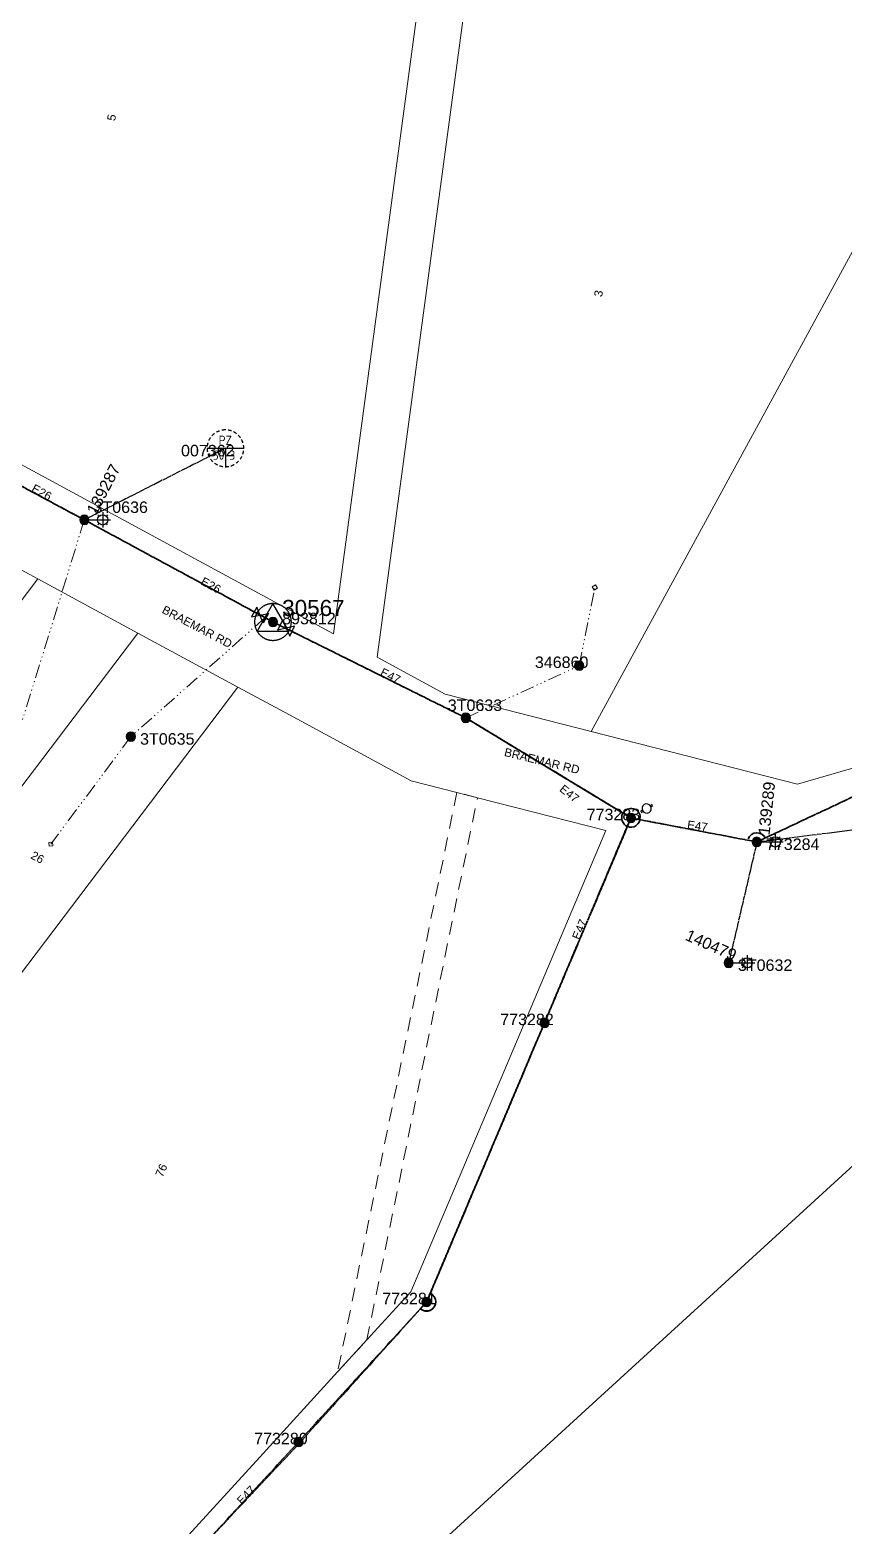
# Model space of a CAD drawing. Header units: metres. Extents: x 267072 to 270320, y 6186424 to 6191197.
# Drawn here: x 268523.2 to 268700.4, y 6187113.6 to 6187439 of the extents above; entities that cross this region are included whole.
import ezdxf
from ezdxf.enums import TextEntityAlignment as Align

# ---------------------------------------------------------------- set-up
doc = ezdxf.new("R2010")
doc.units = ezdxf.units.M
for name, pattern in [('Cable Exist OH', [1, 1, 0]), ('Dash', [5, 3, -2]), ('DASHED', [19.05, 12.7, -6.35]), ('PHANTOMX2', [6.6, 3, -0.75, 0.2, -0.75, 0.2, -0.75, 0.2, -0.75])]:
    doc.linetypes.add(name, pattern=pattern)
doc.layers.get('0').update_dxf_attribs({"color": 6})
for name, color, linetype, lineweight in [('_User_HV_Exist', 1, 'Continuous', 35), ('_User_LV_Exist', 5, 'Continuous', 35), ('Cadastre Easements_SP_EXT', 58, 'DASHED', 15), ('Cadastre Land Parcels_SP_EXT', 118, 'Continuous', 15), ('Cadastre Roads_SP_EXT', 218, 'Continuous', 15), ('Mains_HV_EXT', 13, 'Continuous', 25), ('Mains_LV_EXT', 163, 'Continuous', 25), ('Mains_SL_EXT', 131, 'Continuous', 25), ('Services_SP_EXT', 42, 'PHANTOMX2', 20)]:
    doc.layers.add(name, color=color, linetype=linetype, lineweight=lineweight)
for name, color, linetype in [('Equip_LV_EXT', 7, 'Continuous'), ('Equip_SL_EXT', 7, 'Continuous'), ('Equip_SP_LV_EXT', 7, 'Continuous'), ('Equip_SP_SL_EXT', 7, 'Continuous'), ('Sub_SP_TR_HV_LV_EXT', 7, 'Continuous'), ('SupportsOH_SP_TR_HV_LV_SL_EXT', 7, 'Continuous')]:
    doc.layers.add(name, color=color, linetype=linetype)
doc.styles.add('iecARIAL', font='arial.ttf', dxfattribs={"height": 2})
doc.styles.add('IESYMBOL1', font='isocp.shx')
doc.styles.add('POLE_LABEL', font='arial.ttf', dxfattribs={"height": 2})
doc.styles.add('SL_LABEL', font='arial.ttf', dxfattribs={"height": 2})
doc.styles.add('SLCP_LABEL', font='arial.ttf', dxfattribs={"height": 2})
doc.styles.get("Standard").update_dxf_attribs({"font": 'arial.ttf'})

# ---------------------------------------------------------------- blocks, each defined once
blk = doc.blocks.new('SUB_POLE_EXT')
at = {"flags": 128}
for points in [[(-0.05, 4), (-0.15, 4), (-0.25, 3.99), (-0.34, 3.99), (-0.44, 3.98), (-0.54, 3.96), (-0.64, 3.95), (-0.73, 3.93), (-0.83, 3.91), (-0.92, 3.89), (-1.02, 3.87), (-1.11, 3.84), (-1.21, 3.81), (-1.3, 3.78), (-1.39, 3.75), (-1.49, 3.71), (-1.58, 3.68), (-1.67, 3.64), (-1.75, 3.59), (-1.84, 3.55), (-1.93, 3.5), (-2.01, 3.46), (-2.1, 3.41), (-2.18, 3.35), (-2.26, 3.3), (-2.34, 3.24), (-2.42, 3.18), (-2.5, 3.12), (-2.58, 3.06), (-2.65, 3), (-2.72, 2.93), (-2.79, 2.86), (-2.86, 2.79), (-2.93, 2.72), (-3, 2.65), (-3.06, 2.58), (-3.12, 2.5), (-3.18, 2.42), (-3.24, 2.34), (-3.3, 2.26), (-3.35, 2.18), (-3.41, 2.1), (-3.46, 2.01), (-3.5, 1.93), (-3.55, 1.84), (-3.59, 1.75), (-3.64, 1.67), (-3.68, 1.58), (-3.71, 1.49), (-3.75, 1.39), (-3.78, 1.3), (-3.81, 1.21), (-3.84, 1.11), (-3.87, 1.02), (-3.89, 0.92), (-3.91, 0.83), (-3.93, 0.73), (-3.95, 0.64), (-3.96, 0.54), (-3.98, 0.44), (-3.99, 0.34), (-3.99, 0.25), (-4, 0.15), (-4, 0.05), (-4, -0.05), (-4, -0.15), (-3.99, -0.25), (-3.99, -0.34), (-3.98, -0.44), (-3.96, -0.54), (-3.95, -0.64), (-3.93, -0.73), (-3.91, -0.83), (-3.89, -0.92), (-3.87, -1.02), (-3.84, -1.11), (-3.81, -1.21), (-3.78, -1.3), (-3.75, -1.39), (-3.71, -1.49), (-3.68, -1.58), (-3.64, -1.67), (-3.59, -1.75), (-3.55, -1.84), (-3.5, -1.93), (-3.46, -2.01), (-3.41, -2.1), (-3.35, -2.18), (-3.3, -2.26), (-3.24, -2.34), (-3.18, -2.42), (-3.12, -2.5), (-3.06, -2.58), (-3, -2.65), (-2.93, -2.72), (-2.86, -2.79), (-2.79, -2.86), (-2.72, -2.93), (-2.65, -3), (-2.58, -3.06), (-2.5, -3.12), (-2.42, -3.18), (-2.34, -3.24), (-2.26, -3.3), (-2.18, -3.35), (-2.1, -3.41), (-2.01, -3.46), (-1.93, -3.5), (-1.84, -3.55), (-1.75, -3.59), (-1.67, -3.64), (-1.58, -3.68), (-1.49, -3.71), (-1.39, -3.75), (-1.3, -3.78), (-1.21, -3.81), (-1.11, -3.84), (-1.02, -3.87), (-0.92, -3.89), (-0.83, -3.91), (-0.73, -3.93), (-0.64, -3.95), (-0.54, -3.96), (-0.44, -3.98), (-0.34, -3.99), (-0.25, -3.99), (-0.15, -4), (-0.05, -4), (0.05, -4), (0.15, -4), (0.25, -3.99), (0.34, -3.99), (0.44, -3.98), (0.54, -3.96), (0.64, -3.95), (0.73, -3.93), (0.83, -3.91), (0.92, -3.89), (1.02, -3.87), (1.11, -3.84), (1.21, -3.81), (1.3, -3.78), (1.39, -3.75), (1.49, -3.71), (1.58, -3.68), (1.67, -3.64), (1.75, -3.59), (1.84, -3.55), (1.93, -3.5), (2.01, -3.46), (2.1, -3.41), (2.18, -3.35), (2.26, -3.3), (2.34, -3.24), (2.42, -3.18), (2.5, -3.12), (2.58, -3.06), (2.65, -3), (2.72, -2.93), (2.79, -2.86), (2.86, -2.79), (2.93, -2.72), (3, -2.65), (3.06, -2.58), (3.12, -2.5), (3.18, -2.42), (3.24, -2.34), (3.3, -2.26), (3.35, -2.18), (3.41, -2.1), (3.46, -2.01), (3.5, -1.93), (3.55, -1.84), (3.59, -1.75), (3.64, -1.67), (3.68, -1.58), (3.71, -1.49), (3.75, -1.39), (3.78, -1.3), (3.81, -1.21), (3.84, -1.11), (3.87, -1.02), (3.89, -0.92), (3.91, -0.83), (3.93, -0.73), (3.95, -0.64), (3.96, -0.54), (3.98, -0.44), (3.99, -0.34), (3.99, -0.25), (4, -0.15), (4, -0.05), (4, 0.05), (4, 0.15), (3.99, 0.25), (3.99, 0.34), (3.98, 0.44), (3.96, 0.54), (3.95, 0.64), (3.93, 0.73), (3.91, 0.83), (3.89, 0.92), (3.87, 1.02), (3.84, 1.11), (3.81, 1.21), (3.78, 1.3), (3.75, 1.39), (3.71, 1.49), (3.68, 1.58), (3.64, 1.67), (3.59, 1.75), (3.55, 1.84), (3.5, 1.93), (3.46, 2.01), (3.41, 2.1), (3.35, 2.18), (3.3, 2.26), (3.24, 2.34), (3.18, 2.42), (3.12, 2.5), (3.06, 2.58), (3, 2.65), (2.93, 2.72), (2.86, 2.79), (2.79, 2.86), (2.72, 2.93), (2.65, 3), (2.58, 3.06), (2.5, 3.12), (2.42, 3.18), (2.34, 3.24), (2.26, 3.3), (2.18, 3.35), (2.1, 3.41), (2.01, 3.46), (1.93, 3.5), (1.84, 3.55), (1.75, 3.59), (1.67, 3.64), (1.58, 3.68), (1.49, 3.71), (1.39, 3.75), (1.3, 3.78), (1.21, 3.81), (1.11, 3.84), (1.02, 3.87), (0.92, 3.89), (0.83, 3.91), (0.73, 3.93), (0.64, 3.95), (0.54, 3.96), (0.44, 3.98), (0.34, 3.99), (0.25, 3.99), (0.15, 4), (0.05, 4)], [(0, 4), (-3.46, -2), (3.46, -2)]]:
    blk.add_lwpolyline(points, close=True, dxfattribs=at)
at = {"flags": 8}
blk.add_attdef('ASSET_NUM', text='', height=2.5, dxfattribs=at).set_placement((0, 7), align=Align.MIDDLE_CENTER)
for tag, flags, p in [('STREET_CODE', 9, (-1.38, 1.45)), ('NO_PHASES', 9, (-1.38, 1.05)), ('OPERATED_BY', 9, (-1.38, 0.65)), ('MAINTAINED_BY', 9, (-1.38, 0.45)), ('ORIENTATION', 9, (-1.38, 0.25)), ('OWNED_BY', 9, (-1.38, 0.05)), ('CONSTRUCTED_VOLTAGE', 9, (-1.13, 0.75)), ('OPERATING_VOLTAGE', 9, (-1.13, 0.35)), ('STATE', 9, (-1.38, -0.35)), ('USAGE', 9, (-1.38, -0.75)), ('LEGEND', 9, (-1.38, -0.95)), ('SUBURB', 9, (-1.38, -1.15)), ('STREETNAME', 9, (-1.38, -1.35)), ('LOCATION', 9, (-1.38, -1.55)), ('NOTES', 9, (-1.38, -1.75)), ('Z', 1, (-1.38, -1.95)), ('SECONDARY_VOLTAGE', 9, (-1.13, -0.65)), ('SUBSTATION_TYPE', 9, (-1.13, -1.05))]:
    blk.add_attdef(tag, text='', height=0.1, dxfattribs=dict(flags=flags)).set_placement(p, align=Align.MIDDLE_LEFT)
blk = doc.blocks.new('LV_OH_LINKS_DISTFUSE_EXT')
for p, q in [((0, 0), (0.96, 0)), ((3.84, 0), (4.8, 0))]:
    blk.add_line(p, q)
blk.add_lwpolyline([(3.84, -1.2), (3.84, 1.2), (0.96, -1.2), (0.96, 1.2)], close=True)
at = {"flags": 9}
for tag, p in [('ACTUAL_STATUS', (0, 0)), ('CONSTRUCTED_VOLTAGE', (0, -0.2)), ('OPERATING_VOLTAGE', (0, -0.6)), ('ORIENTATION', (0, -0.8)), ('OWNED_BY', (0, -1)), ('STATE', (0, -1.2)), ('SWITCH_TYPE', (0, -1.4)), ('NO_PHASES', (0, -0.4)), ('USAGE', (0, -1.6)), ('NOTES', (0, -1.8))]:
    blk.add_attdef(tag, text='', height=0.2, dxfattribs=at).set_placement(p, align=Align.MIDDLE_LEFT)
at = {"flags": 1}
blk.add_attdef('Z', (0, 0), '', height=0.2, dxfattribs=at)
blk = doc.blocks.new('LV_OH_LINKS_OPEN_EXT')
for p, q in [((-0.17, 4.97), (-0.17, 5.46)), ((0.17, 4.97), (0.17, 5.46)), ((-0.17, 3), (-0.17, 2.5)), ((0.17, 3), (0.17, 2.5))]:
    blk.add_line(p, q)
blk.add_lwpolyline([(0, 2.99, 1), (0, 4.98, 1)], format="xyb", close=True)
at = {"flags": 9}
for tag, p in [('ACTUAL_STATUS', (0, 0)), ('CONSTRUCTED_VOLTAGE', (0, -0.2)), ('OPERATING_VOLTAGE', (0, -0.6)), ('ORIENTATION', (0, -0.8)), ('OWNED_BY', (0, -1)), ('STATE', (0, -1.2)), ('SWITCH_TYPE', (0, -1.4)), ('NO_PHASES', (0, -0.4)), ('USAGE', (0, -1.6)), ('LEGEND', (0, -1.8)), ('NOTES', (0, -2))]:
    blk.add_attdef(tag, text='', height=0.2, dxfattribs=at).set_placement(p, align=Align.MIDDLE_LEFT)
at = {"flags": 1}
blk.add_attdef('Z', (0, 0), '', height=0.2, dxfattribs=at)
blk = doc.blocks.new('SL_LANTERN_EXT')
at = {"flags": 9}
for tag, p in [('LRATECODE', (-7.4, 0)), ('LOUTREACHVOCAB', (-7.2, 0)), ('LOUTREACH', (-7, 0)), ('LANTNUMBER', (-6.6, 0)), ('LNEW', (-6.4, 0)), ('LMASTVOCAB', (-6.2, 0)), ('LMAST', (-6, 0)), ('LLAMPVOCAB', (-5.8, 0)), ('LLAMP', (-5.6, 0)), ('LEXIST', (-5.4, 0)), ('LCHARGE3PERCENT', (-5.2, 0)), ('LCHARGE3', (-5, 0)), ('LCHARGE2PERCENT', (-4.8, 0)), ('LCHARGE2', (-4.6, 0)), ('LCHARGE1PERCENT', (-4.4, 0)), ('LCHARGE1', (-4.2, 0)), ('LCATEGORY', (-4, 0)), ('LBRACKETVOCAB', (-3.8, 0)), ('LBRACKET', (-3.6, 0)), ('LKINGHEIGHT', (-3.4, 0)), ('CREPLACE', (-3.2, 0)), ('CREMOVE', (-3, 0)), ('CNUMBER', (-2.8, 0)), ('CNEW', (-2.6, 0)), ('CEXIST', (-2.4, 0)), ('USAGE', (-2.2, 0)), ('STATE', (-2, 0)), ('OWNED_BY', (-1.8, 0)), ('ORIENTATION', (-1.6, 0)), ('OPERATING_VOLTAGE', (-1.4, 0)), ('NO_PHASES', (-1.2, 0)), ('LANTERN_TYPE', (-1, 0)), ('LANTERN_PURPOSE', (-0.8, 0)), ('CONTROL_TYPE', (-0.6, 0)), ('CONSTRUCTED_VOLTAGE', (-0.4, 0))]:
    blk.add_attdef(tag, text='', height=0.001, rotation=270, dxfattribs=at).set_placement(p, align=Align.MIDDLE_LEFT)
at = {"style": 'SL_LABEL', "flags": 9}
blk.add_attdef('STREET_CODE', text='', height=0.001, rotation=270, dxfattribs=at).set_placement((0, 0), align=Align.MIDDLE_LEFT)
at = {"flags": 1}
blk.add_attdef('Z', (0, 0), '', height=0.001, rotation=270, dxfattribs=at)
at = {"flags": 9}
for tag, p in [('LREMOVE', (0, -7.6)), ('LREPLACE', (0, -7.8)), ('LTYPE', (0, -8)), ('LTYPEVOCAB', (0, -8.2)), ('LEGEND', (0, -8.4)), ('SUBURB', (0, -8.6)), ('STREETNAME', (0, -8.8)), ('LOCATION', (0, -9)), ('NOTES', (0, -9.2)), ('MAINTAINED_BY', (0, -9.86))]:
    blk.add_attdef(tag, text='', height=0.001, dxfattribs=at).set_placement(p, align=Align.MIDDLE_LEFT)
blk.add_attdef('OPERATED_BY', (0, -9.61), '', height=0.001, dxfattribs=at)
blk.add_wipeout([(5.69, 0), (5.06, -1.06), (4, -1.69), (2.94, -1.06), (2.31, 0), (2.94, 1.06), (4, 1.69), (5.06, 1.06)])
for p, q in [((0, 0), (4, 0)), ((2.94, 1.06), (3.2, 0.8)), ((4, 1.69), (4, 0)), ((5.06, 1.06), (4.8, 0.8)), ((2.94, -1.06), (3.2, -0.8)), ((4, 0), (5.69, 0)), ((4, 0), (4, -1.69)), ((5.06, -1.06), (4.8, -0.8))]:
    blk.add_line(p, q)
blk.add_circle((4, 0), 1.12)
at = {"width": 0.9}
blk.add_attdef('LNUMBER', text='', height=1, dxfattribs=at).set_placement((7, -1), align=Align.MIDDLE_LEFT)
blk = doc.blocks.new('CCP_EXT')
blk.add_wipeout([(0, 0.57), (0.57, 0), (0, -0.57), (-0.57, 0)])
blk.add_lwpolyline([(-0.57, 0), (0, 0.57), (0.57, 0), (0, -0.57), (-0.57, 0)])
at = {"flags": 1}
blk.add_attdef('Z', (0, 0), '', height=0.2, dxfattribs=at)
at = {"flags": 9}
for tag, p in [('CCP_TYPE', (0, 0)), ('CONSTRUCTED_VOLTAGE', (0, -0.2)), ('OPERATING_VOLTAGE', (0, -0.6)), ('ORIENTATION', (0, -0.8)), ('OWNED_BY', (0, -1)), ('STATE', (0, -1.8)), ('NO_PHASES', (0, -0.4)), ('USAGE', (0, -1.2)), ('LEGEND', (0, -1.4)), ('LIFE_SUPPORT', (0, -1.6)), ('NOTES', (0, -2))]:
    blk.add_attdef(tag, text='', height=0.2, dxfattribs=at).set_placement(p, align=Align.MIDDLE_LEFT)
blk = doc.blocks.new('POLE_EXT')
blk.add_hatch(color=256).paths.add_polyline_path([(-1, 0, 1), (1, 0, 1)])
blk.add_lwpolyline([(-1, 0, 1), (1, 0, 1)], format="xyb", close=True)
at = {"flags": 8}
blk.add_attdef('pNumber', text='', height=2, dxfattribs=at).set_placement((2.5, 2.5), align=Align.MIDDLE_CENTER)
at = {"style": 'POLE_LABEL', "flags": 9}
for tag, p in [('STRUCTURE_PLANT_NUMBER', (1.35, 0.03)), ('STREET_CODE', (1.35, -0.2))]:
    blk.add_attdef(tag, text='', height=0.2, dxfattribs=at).set_placement(p, align=Align.MIDDLE_LEFT)
at = {"flags": 9}
for tag, p in [('OWNED_BY', (1.35, -0.4)), ('SPECIAL_USE', (1.35, -0.8)), ('STATE', (1.35, -1)), ('cLV', (1.35, -1.4)), ('hDepth', (1.35, -1.6)), ('hDia', (1.35, -1.8)), ('cHV', (1.35, -2)), ('PARENT', (1.35, -0.6)), ('USAGE', (1.35, -1.2)), ('LBRACKET', (1.35, -2.2)), ('LExisting', (1.35, -2.4)), ('LANTNUMBER', (1.35, -2.6)), ('LOther', (1.35, -2.8)), ('LRemove', (1.35, -3)), ('LEGEND', (1.35, -3.2)), ('cLinedev', (1.35, -3.4)), ('pExisting', (1.35, -3.8)), ('pFooting', (1.35, -4.4)), ('pNew', (1.35, -4.6)), ('pRelocate', (1.35, -5)), ('pRemove', (1.35, -5.2)), ('pReplace', (1.35, -5.4)), ('pStay', (1.35, -5.6)), ('pType', (1.35, -5.8)), ('cspan', (1.35, -6)), ('STREETNAME', (1.35, -6.2)), ('SUBURB', (1.35, -6.4)), ('LOCATION', (1.35, -3.6)), ('PFNUMBER', (1.35, -4)), ('NEWPFNUMBER', (1.35, -4.2)), ('NOTES', (1.35, -6.6)), ('OPERATED_BY', (1.36, -7.01)), ('MAINTAINED_BY', (1.36, -6.81))]:
    blk.add_attdef(tag, text='', height=0.2, dxfattribs=at).set_placement(p, align=Align.MIDDLE_LEFT)
at = {"flags": 1}
blk.add_attdef('Z', (1.35, -7.33), '', height=0.2, dxfattribs=at)
blk = doc.blocks.new('SLCP_ZELL_EXT')
at = {"flags": 8}
blk.add_attdef('ASSET_NUM', text='', height=2, dxfattribs=at).set_placement((0, 6), align=Align.MIDDLE_CENTER)
for tag, flags, p in [('AMP_RATING', 9, (0.25, -3.3)), ('CONSTRUCTED_VOLTAGE', 9, (0.25, -0.5)), ('CONTROL_TYPE', 9, (0.25, -0.7)), ('OPERATING_VOLTAGE', 9, (0.25, -1.1)), ('ORIENTATION', 9, (0.25, -1.3)), ('OWNED_BY', 9, (0.25, -1.5)), ('OPERATED_BY', 9, (0.25, -1.7)), ('STATE', 9, (0.25, -2.7)), ('STREETNAME', 9, (0.25, -2.9)), ('SUBURB', 9, (0.25, -3.1)), ('NO_PHASES', 9, (0.25, -0.9)), ('MAINTAINED_BY', 9, (0.25, -1.9)), ('USAGE', 9, (0.25, -2.1)), ('LOCATION', 9, (0.25, -2.3)), ('NOTES', 9, (0.25, -2.5)), ('Z', 1, (0.25, -3.5))]:
    blk.add_attdef(tag, text='', height=0.2, dxfattribs=dict(flags=flags)).set_placement(p, align=Align.MIDDLE_LEFT)
blk.add_wipeout([(-0.05, 4), (-0.15, 4), (-0.25, 3.99), (-0.34, 3.99), (-0.44, 3.98), (-0.54, 3.96), (-0.64, 3.95), (-0.73, 3.93), (-0.83, 3.91), (-0.92, 3.89), (-1.02, 3.87), (-1.11, 3.84), (-1.21, 3.81), (-1.3, 3.78), (-1.39, 3.75), (-1.49, 3.71), (-1.58, 3.68), (-1.67, 3.64), (-1.75, 3.59), (-1.84, 3.55), (-1.93, 3.5), (-2.01, 3.46), (-2.1, 3.41), (-2.18, 3.35), (-2.26, 3.3), (-2.34, 3.24), (-2.42, 3.18), (-2.5, 3.12), (-2.58, 3.06), (-2.65, 3), (-2.72, 2.93), (-2.79, 2.86), (-2.86, 2.79), (-2.93, 2.72), (-3, 2.65), (-3.06, 2.58), (-3.12, 2.5), (-3.18, 2.42), (-3.24, 2.34), (-3.3, 2.26), (-3.35, 2.18), (-3.41, 2.1), (-3.46, 2.01), (-3.5, 1.93), (-3.55, 1.84), (-3.59, 1.75), (-3.64, 1.67), (-3.68, 1.58), (-3.71, 1.49), (-3.75, 1.39), (-3.78, 1.3), (-3.81, 1.21), (-3.84, 1.11), (-3.87, 1.02), (-3.89, 0.92), (-3.91, 0.83), (-3.93, 0.73), (-3.95, 0.64), (-3.96, 0.54), (-3.98, 0.44), (-3.99, 0.34), (-3.99, 0.25), (-4, 0.15), (-4, 0.05), (-4, -0.05), (-4, -0.15), (-3.99, -0.25), (-3.99, -0.34), (-3.98, -0.44), (-3.96, -0.54), (-3.95, -0.64), (-3.93, -0.73), (-3.91, -0.83), (-3.89, -0.92), (-3.87, -1.02), (-3.84, -1.11), (-3.81, -1.21), (-3.78, -1.3), (-3.75, -1.39), (-3.71, -1.49), (-3.68, -1.58), (-3.64, -1.67), (-3.59, -1.75), (-3.55, -1.84), (-3.5, -1.93), (-3.46, -2.01), (-3.41, -2.1), (-3.35, -2.18), (-3.3, -2.26), (-3.24, -2.34), (-3.18, -2.42), (-3.12, -2.5), (-3.06, -2.58), (-3, -2.65), (-2.93, -2.72), (-2.86, -2.79), (-2.79, -2.86), (-2.72, -2.93), (-2.65, -3), (-2.58, -3.06), (-2.5, -3.12), (-2.42, -3.18), (-2.34, -3.24), (-2.26, -3.3), (-2.18, -3.35), (-2.1, -3.41), (-2.01, -3.46), (-1.93, -3.5), (-1.84, -3.55), (-1.75, -3.59), (-1.67, -3.64), (-1.58, -3.68), (-1.49, -3.71), (-1.39, -3.75), (-1.3, -3.78), (-1.21, -3.81), (-1.11, -3.84), (-1.02, -3.87), (-0.92, -3.89), (-0.83, -3.91), (-0.73, -3.93), (-0.64, -3.95), (-0.54, -3.96), (-0.44, -3.98), (-0.34, -3.99), (-0.25, -3.99), (-0.15, -4), (-0.05, -4), (0.05, -4), (0.15, -4), (0.25, -3.99), (0.34, -3.99), (0.44, -3.98), (0.54, -3.96), (0.64, -3.95), (0.73, -3.93), (0.83, -3.91), (0.92, -3.89), (1.02, -3.87), (1.11, -3.84), (1.21, -3.81), (1.3, -3.78), (1.39, -3.75), (1.49, -3.71), (1.58, -3.68), (1.67, -3.64), (1.75, -3.59), (1.84, -3.55), (1.93, -3.5), (2.01, -3.46), (2.1, -3.41), (2.18, -3.35), (2.26, -3.3), (2.34, -3.24), (2.42, -3.18), (2.5, -3.12), (2.58, -3.06), (2.65, -3), (2.72, -2.93), (2.79, -2.86), (2.86, -2.79), (2.93, -2.72), (3, -2.65), (3.06, -2.58), (3.12, -2.5), (3.18, -2.42), (3.24, -2.34), (3.3, -2.26), (3.35, -2.18), (3.41, -2.1), (3.46, -2.01), (3.5, -1.93), (3.55, -1.84), (3.59, -1.75), (3.64, -1.67), (3.68, -1.58), (3.71, -1.49), (3.75, -1.39), (3.78, -1.3), (3.81, -1.21), (3.84, -1.11), (3.87, -1.02), (3.89, -0.92), (3.91, -0.83), (3.93, -0.73), (3.95, -0.64), (3.96, -0.54), (3.98, -0.44), (3.99, -0.34), (3.99, -0.25), (4, -0.15), (4, -0.05), (4, 0.05), (4, 0.15), (3.99, 0.25), (3.99, 0.34), (3.98, 0.44), (3.96, 0.54), (3.95, 0.64), (3.93, 0.73), (3.91, 0.83), (3.89, 0.92), (3.87, 1.02), (3.84, 1.11), (3.81, 1.21), (3.78, 1.3), (3.75, 1.39), (3.71, 1.49), (3.68, 1.58), (3.64, 1.67), (3.59, 1.75), (3.55, 1.84), (3.5, 1.93), (3.46, 2.01), (3.41, 2.1), (3.35, 2.18), (3.3, 2.26), (3.24, 2.34), (3.18, 2.42), (3.12, 2.5), (3.06, 2.58), (3, 2.65), (2.93, 2.72), (2.86, 2.79), (2.79, 2.86), (2.72, 2.93), (2.65, 3), (2.58, 3.06), (2.5, 3.12), (2.42, 3.18), (2.34, 3.24), (2.26, 3.3), (2.18, 3.35), (2.1, 3.41), (2.01, 3.46), (1.93, 3.5), (1.84, 3.55), (1.75, 3.59), (1.67, 3.64), (1.58, 3.68), (1.49, 3.71), (1.39, 3.75), (1.3, 3.78), (1.21, 3.81), (1.11, 3.84), (1.02, 3.87), (0.92, 3.89), (0.83, 3.91), (0.73, 3.93), (0.64, 3.95), (0.54, 3.96), (0.44, 3.98), (0.34, 3.99), (0.25, 3.99), (0.15, 4), (0.05, 4)])
for p, q in [((-4, 0), (4, 0)), ((0, 0), (0, -4))]:
    blk.add_line(p, q)
at = {"linetype": 'Dash', "ltscale": 0.25, "flags": 128}
blk.add_lwpolyline([(-0.05, 4), (-0.15, 4), (-0.25, 3.99), (-0.34, 3.99), (-0.44, 3.98), (-0.54, 3.96), (-0.64, 3.95), (-0.73, 3.93), (-0.83, 3.91), (-0.92, 3.89), (-1.02, 3.87), (-1.11, 3.84), (-1.21, 3.81), (-1.3, 3.78), (-1.39, 3.75), (-1.49, 3.71), (-1.58, 3.68), (-1.67, 3.64), (-1.75, 3.59), (-1.84, 3.55), (-1.93, 3.5), (-2.01, 3.46), (-2.1, 3.41), (-2.18, 3.35), (-2.26, 3.3), (-2.34, 3.24), (-2.42, 3.18), (-2.5, 3.12), (-2.58, 3.06), (-2.65, 3), (-2.72, 2.93), (-2.79, 2.86), (-2.86, 2.79), (-2.93, 2.72), (-3, 2.65), (-3.06, 2.58), (-3.12, 2.5), (-3.18, 2.42), (-3.24, 2.34), (-3.3, 2.26), (-3.35, 2.18), (-3.41, 2.1), (-3.46, 2.01), (-3.5, 1.93), (-3.55, 1.84), (-3.59, 1.75), (-3.64, 1.67), (-3.68, 1.58), (-3.71, 1.49), (-3.75, 1.39), (-3.78, 1.3), (-3.81, 1.21), (-3.84, 1.11), (-3.87, 1.02), (-3.89, 0.92), (-3.91, 0.83), (-3.93, 0.73), (-3.95, 0.64), (-3.96, 0.54), (-3.98, 0.44), (-3.99, 0.34), (-3.99, 0.25), (-4, 0.15), (-4, 0.05), (-4, -0.05), (-4, -0.15), (-3.99, -0.25), (-3.99, -0.34), (-3.98, -0.44), (-3.96, -0.54), (-3.95, -0.64), (-3.93, -0.73), (-3.91, -0.83), (-3.89, -0.92), (-3.87, -1.02), (-3.84, -1.11), (-3.81, -1.21), (-3.78, -1.3), (-3.75, -1.39), (-3.71, -1.49), (-3.68, -1.58), (-3.64, -1.67), (-3.59, -1.75), (-3.55, -1.84), (-3.5, -1.93), (-3.46, -2.01), (-3.41, -2.1), (-3.35, -2.18), (-3.3, -2.26), (-3.24, -2.34), (-3.18, -2.42), (-3.12, -2.5), (-3.06, -2.58), (-3, -2.65), (-2.93, -2.72), (-2.86, -2.79), (-2.79, -2.86), (-2.72, -2.93), (-2.65, -3), (-2.58, -3.06), (-2.5, -3.12), (-2.42, -3.18), (-2.34, -3.24), (-2.26, -3.3), (-2.18, -3.35), (-2.1, -3.41), (-2.01, -3.46), (-1.93, -3.5), (-1.84, -3.55), (-1.75, -3.59), (-1.67, -3.64), (-1.58, -3.68), (-1.49, -3.71), (-1.39, -3.75), (-1.3, -3.78), (-1.21, -3.81), (-1.11, -3.84), (-1.02, -3.87), (-0.92, -3.89), (-0.83, -3.91), (-0.73, -3.93), (-0.64, -3.95), (-0.54, -3.96), (-0.44, -3.98), (-0.34, -3.99), (-0.25, -3.99), (-0.15, -4), (-0.05, -4), (0.05, -4), (0.15, -4), (0.25, -3.99), (0.34, -3.99), (0.44, -3.98), (0.54, -3.96), (0.64, -3.95), (0.73, -3.93), (0.83, -3.91), (0.92, -3.89), (1.02, -3.87), (1.11, -3.84), (1.21, -3.81), (1.3, -3.78), (1.39, -3.75), (1.49, -3.71), (1.58, -3.68), (1.67, -3.64), (1.75, -3.59), (1.84, -3.55), (1.93, -3.5), (2.01, -3.46), (2.1, -3.41), (2.18, -3.35), (2.26, -3.3), (2.34, -3.24), (2.42, -3.18), (2.5, -3.12), (2.58, -3.06), (2.65, -3), (2.72, -2.93), (2.79, -2.86), (2.86, -2.79), (2.93, -2.72), (3, -2.65), (3.06, -2.58), (3.12, -2.5), (3.18, -2.42), (3.24, -2.34), (3.3, -2.26), (3.35, -2.18), (3.41, -2.1), (3.46, -2.01), (3.5, -1.93), (3.55, -1.84), (3.59, -1.75), (3.64, -1.67), (3.68, -1.58), (3.71, -1.49), (3.75, -1.39), (3.78, -1.3), (3.81, -1.21), (3.84, -1.11), (3.87, -1.02), (3.89, -0.92), (3.91, -0.83), (3.93, -0.73), (3.95, -0.64), (3.96, -0.54), (3.98, -0.44), (3.99, -0.34), (3.99, -0.25), (4, -0.15), (4, -0.05), (4, 0.05), (4, 0.15), (3.99, 0.25), (3.99, 0.34), (3.98, 0.44), (3.96, 0.54), (3.95, 0.64), (3.93, 0.73), (3.91, 0.83), (3.89, 0.92), (3.87, 1.02), (3.84, 1.11), (3.81, 1.21), (3.78, 1.3), (3.75, 1.39), (3.71, 1.49), (3.68, 1.58), (3.64, 1.67), (3.59, 1.75), (3.55, 1.84), (3.5, 1.93), (3.46, 2.01), (3.41, 2.1), (3.35, 2.18), (3.3, 2.26), (3.24, 2.34), (3.18, 2.42), (3.12, 2.5), (3.06, 2.58), (3, 2.65), (2.93, 2.72), (2.86, 2.79), (2.79, 2.86), (2.72, 2.93), (2.65, 3), (2.58, 3.06), (2.5, 3.12), (2.42, 3.18), (2.34, 3.24), (2.26, 3.3), (2.18, 3.35), (2.1, 3.41), (2.01, 3.46), (1.93, 3.5), (1.84, 3.55), (1.75, 3.59), (1.67, 3.64), (1.58, 3.68), (1.49, 3.71), (1.39, 3.75), (1.3, 3.78), (1.21, 3.81), (1.11, 3.84), (1.02, 3.87), (0.92, 3.89), (0.83, 3.91), (0.73, 3.93), (0.64, 3.95), (0.54, 3.96), (0.44, 3.98), (0.34, 3.99), (0.25, 3.99), (0.15, 4), (0.05, 4)], close=True, dxfattribs=at)
at = {"style": 'IESYMBOL1'}
for s, p in [('PZ', (0, 1.75)), ('50', (-1.5, -1.5)), ('3', (1.5, -1.5))]:
    blk.add_text(s, height=2, dxfattribs=at).set_placement(p, align=Align.MIDDLE_CENTER)

msp = doc.modelspace()

# ---------------------------------------------------------------- linework, layer by layer
at = {"layer": '_User_HV_Exist', "linetype": 'Cable Exist OH'}
for points in [[(268653.9675, 6187267.6454), (268618.0377, 6187289.3859), (268576.0712, 6187310.2474)], [(268609.5277, 6187162.3861), (268610.3014, 6187164.1767), (268635.1735, 6187223.0537), (268653.9675, 6187267.6454)], [(268529.8037, 6187075.2105), (268558.5635, 6187106.8732), (268581.6254, 6187131.8526), (268609.4971, 6187162.3153)]]:
    msp.add_lwpolyline(points, dxfattribs=at)
at = {"layer": '_User_HV_Exist', "linetype": 'Continuous'}
for points in [[(268652.1661, 6187268.5639, 0.42085029), (268653.1778, 6187265.7896)], [(268653.1744, 6187265.8007, 0.59629583), (268655.9096, 6187267.7318)], [(268608.1502, 6187160.8207, 1.16659248), (268610.3015, 6187164.1767)]]:
    msp.add_lwpolyline(points, format="xyb", dxfattribs=at)
at = {"layer": '_User_LV_Exist', "linetype": 'Cable Exist OH'}
for points in [[(268618.0378, 6187289.3859), (268576.0712, 6187310.2474)], [(268654.0013, 6187267.5917), (268618.0377, 6187289.3859)], [(268609.4791, 6187162.2955), (268609.4971, 6187162.3153), (268635.1735, 6187223.0537), (268654.0013, 6187267.5917)], [(268529.7906, 6187075.1962), (268558.5635, 6187106.8732), (268581.67, 6187131.4367), (268609.4791, 6187162.2955)]]:
    msp.add_lwpolyline(points, dxfattribs=at)
at = {"layer": '_User_LV_Exist', "linetype": 'Continuous'}
for points in [[(268656.0129, 6187267.6994, 0.77677844), (268652.2818, 6187268.622)], [(268608.1866, 6187160.8611, 1.18753028), (268610.2891, 6187164.1484)]]:
    msp.add_lwpolyline(points, format="xyb", dxfattribs=at)
at = {"layer": 'Cadastre Easements_SP_EXT', "linetype": 'Dash'}
msp.add_lwpolyline([(268596.5124, 6187154.0493), (268620.5603, 6187272.0165), (268616.1088, 6187273.1546), (268590.1513, 6187147.0967), (268596.5124, 6187154.0493)], close=True, dxfattribs=at)
at = {"layer": 'Cadastre Land Parcels_SP_EXT', "linetype": 'Continuous'}
msp.add_lwpolyline([(268714.4262, 6188011.2048), (268678.6314, 6187932.0304), (268652.2887, 6187873.498), (268625.5444, 6187819.4566), (268658.5674, 6187747.0976), (268657.6537, 6187740.3083), (268654.9195, 6187719.9923), (268652.1851, 6187699.6793), (268631.0205, 6187542.4311), (268749.7869, 6187478.2683), (268645.3476, 6187286.4475), (268690.2424, 6187274.9656), (268727.7272, 6187285.8189)], dxfattribs=at)
for points in [[(268621.5617, 6187547.5398), (268573.1747, 6187573.6796), (268454.9878, 6187380.2363), (268497.0718, 6187357.5022), (268514.2151, 6187348.2419), (268589.2814, 6187307.6905), (268621.5617, 6187547.5398)], [(268749.7869, 6187478.2683), (268631.0205, 6187542.4311), (268598.7391, 6187302.5818), (268613.5541, 6187294.5778), (268645.3476, 6187286.4475), (268749.7869, 6187478.2683)], [(268524.9011, 6187319.6086), (268506.0296, 6187329.8079), (268501.1459, 6187328.7452), (268447.9072, 6187258.5259), (268469.6521, 6187246.7534), (268524.9011, 6187319.6086)], [(268546.6662, 6187307.8484), (268524.9011, 6187319.6086), (268469.6521, 6187246.7534), (268491.3984, 6187234.982), (268546.6662, 6187307.8484)], [(268568.4304, 6187296.0883), (268546.6662, 6187307.8484), (268491.3984, 6187234.982), (268496.1959, 6187232.3843), (268513.1642, 6187223.223), (268568.4304, 6187296.0883)], [(268648.5073, 6187264.8682), (268620.5603, 6187272.0166), (268616.109, 6187273.1545), (268606.1728, 6187275.6963), (268589.1609, 6187284.8874), (268579.6731, 6187290.0141), (268568.4304, 6187296.0883), (268513.1642, 6187223.223), (268496.1959, 6187232.3843), (268467.3684, 6187169.3209), (268444.7186, 6187119.7703), (268428.0441, 6187083.7373), (268511.0793, 6187072.9657), (268512.2828, 6187072.8065), (268521.1187, 6187071.6434), (268573.2217, 6187128.5935), (268590.1513, 6187147.0966), (268596.5126, 6187154.0492), (268606.081, 6187164.5073), (268648.5073, 6187264.8682)], [(268931.0824, 6187161.4249), (268932.5758, 6187172.464), (268786.483, 6187219.4797), (268754.5947, 6187239.7343), (268734.934, 6187221.7715), (268712.6679, 6187201.4298), (268608.4085, 6187106.179), (268595.5669, 6187094.4466), (268565.3375, 6187066.8293), (268578.7636, 6187065.4351), (268688.1208, 6187054.0747), (268912.558, 6187024.4701), (268931.0824, 6187161.4249)]]:
    msp.add_lwpolyline(points, close=True, dxfattribs=at)
at = {"layer": 'Mains_HV_EXT', "linetype": 'Cable Exist OH'}
for points in [[(268653.9675, 6187267.6454), (268618.0377, 6187289.3859), (268576.0712, 6187310.2474)], [(268609.5277, 6187162.3861), (268610.3014, 6187164.1767), (268635.1735, 6187223.0537), (268653.9675, 6187267.6454)], [(268529.8037, 6187075.2105), (268558.5635, 6187106.8732), (268581.6254, 6187131.8526), (268609.4971, 6187162.3153)]]:
    msp.add_lwpolyline(points, dxfattribs=at)
at = {"layer": 'Mains_HV_EXT', "linetype": 'Continuous'}
for points in [[(268652.1661, 6187268.5639, 0.42085029), (268653.1778, 6187265.7896)], [(268653.1744, 6187265.8007, 0.59629583), (268655.9096, 6187267.7318)], [(268683.2658, 6187263.2474, 0.65638122), (268679.4885, 6187263.073)], [(268608.1502, 6187160.8207, 1.16659248), (268610.3015, 6187164.1767)]]:
    msp.add_lwpolyline(points, format="xyb", dxfattribs=at)
at = {"layer": 'Mains_LV_EXT', "linetype": 'Cable Exist OH'}
for points in [[(268618.0378, 6187289.3859), (268576.0712, 6187310.2474)], [(268654.0013, 6187267.5917), (268618.0377, 6187289.3859)], [(268609.4791, 6187162.2955), (268609.4971, 6187162.3153), (268635.1735, 6187223.0537), (268654.0013, 6187267.5917)], [(268529.7906, 6187075.1962), (268558.5635, 6187106.8732), (268581.67, 6187131.4367), (268609.4791, 6187162.2955)]]:
    msp.add_lwpolyline(points, dxfattribs=at)
at = {"layer": 'Mains_LV_EXT', "linetype": 'Continuous'}
for points in [[(268656.0129, 6187267.6994, 0.77677844), (268652.2818, 6187268.622)], [(268683.2635, 6187263.2464, 0.65285909), (268679.4695, 6187263.0736)], [(268608.1866, 6187160.8611, 1.18753028), (268610.2891, 6187164.1484)]]:
    msp.add_lwpolyline(points, format="xyb", dxfattribs=at)
at = {"layer": 'Services_SP_EXT'}
for points in [[(268574.384, 6187311.2132), (268545.15, 6187285.303)], [(268618.0378, 6187289.386), (268642.729, 6187300.7361)]]:
    msp.add_lwpolyline(points, dxfattribs=at)

# ---------------------------------------------------------------- block references
at = {"layer": 'Equip_LV_EXT'}
for p, rotation in [((268575.3695, 6187310.614), 152.3676518795628), ((268576.7809, 6187309.9404), 334.0131534202411)]:
    msp.add_blockref('LV_OH_LINKS_DISTFUSE_EXT', p, dxfattribs=dict(at, rotation=rotation))
at = {"layer": 'Equip_SP_LV_EXT', "rotation": 301.4608123044264}
msp.add_blockref('LV_OH_LINKS_OPEN_EXT', (268654.0014, 6187267.5917), dxfattribs=at)
at = {"layer": 'Sub_SP_TR_HV_LV_EXT'}
ref = msp.add_blockref('SUB_POLE_EXT', (268576.0713, 6187310.2474), dxfattribs=at)
ref.add_attrib('ASSET_NUM', '30567', dxfattribs={"layer": '0', "height": 3.5}).set_placement((268578.0713, 6187310.4974), align=Align.BOTTOM_LEFT)
at = {"layer": 'SupportsOH_SP_TR_HV_LV_SL_EXT'}
ref = msp.add_blockref('POLE_EXT', (268576.0713, 6187310.2475), dxfattribs=at)
ref.add_attrib('ASSET_NUM', '893812', dxfattribs={"layer": '0', "height": 2.5, "style": 'POLE_LABEL'}).set_placement((268578.0713, 6187310.9975), align=Align.MIDDLE_LEFT)
ref = msp.add_blockref('POLE_EXT', (268642.729, 6187300.736), dxfattribs=at)
ref.add_attrib('ASSET_NUM', '346860', dxfattribs={"layer": '0', "height": 2.5, "style": 'POLE_LABEL'}).set_placement((268644.729, 6187301.486), align=Align.MIDDLE_RIGHT)
ref = msp.add_blockref('POLE_EXT', (268618.0378, 6187289.386), dxfattribs=at)
ref.add_attrib('ASSET_NUM', '3T0633', dxfattribs={"layer": '0', "height": 2.5, "style": 'POLE_LABEL'}).set_placement((268620.0378, 6187290.136), align=Align.BOTTOM_CENTER)
ref = msp.add_blockref('POLE_EXT', (268545.15, 6187285.303), dxfattribs=at)
ref.add_attrib('ASSET_NUM', '3T0635', dxfattribs={"layer": '0', "height": 2.5, "style": 'POLE_LABEL'}).set_placement((268547.15, 6187286.053), align=Align.TOP_LEFT)
ref = msp.add_blockref('POLE_EXT', (268653.9946, 6187267.6129), dxfattribs=at)
ref.add_attrib('ASSET_NUM', '773283', dxfattribs={"layer": '0', "height": 2.5, "style": 'POLE_LABEL'}).set_placement((268655.9946, 6187268.3629), align=Align.MIDDLE_RIGHT)
ref = msp.add_blockref('POLE_EXT', (268635.1859, 6187223.0388), dxfattribs=at)
ref.add_attrib('ASSET_NUM', '773282', dxfattribs={"layer": '0', "height": 2.5, "style": 'POLE_LABEL'}).set_placement((268637.1859, 6187223.7888), align=Align.MIDDLE_RIGHT)
ref = msp.add_blockref('POLE_EXT', (268609.4971, 6187162.3153), dxfattribs=at)
ref.add_attrib('ASSET_NUM', '773281', dxfattribs={"layer": '0', "height": 2.5, "style": 'POLE_LABEL'}).set_placement((268611.4971, 6187163.0653), align=Align.MIDDLE_RIGHT)
ref = msp.add_blockref('POLE_EXT', (268581.6255, 6187131.8528), dxfattribs=at)
ref.add_attrib('ASSET_NUM', '773280', dxfattribs={"layer": '0', "height": 2.5, "style": 'POLE_LABEL'}).set_placement((268583.6255, 6187132.6028), align=Align.MIDDLE_RIGHT)

# ---------------------------------------------------------------- texts
at = {"layer": 'Cadastre Land Parcels_SP_EXT'}
for s, rotation, p in [('5', 80.357574, (268541.7154, 6187419.1484)), ('3', 80.336113, (268647.6896, 6187380.8613)), ('26', 332.123199, (268523.171, 6187258.9052)), ('76', 66.264656, (268552.0291, 6187189.3065))]:
    msp.add_text(s, height=1.8, rotation=rotation, dxfattribs=at).set_placement(p)
at = {"layer": 'Cadastre Roads_SP_EXT'}
for rotation, p in [(332.244232, (268551.7401, 6187312.3257)), (346.242188, (268626.2623, 6187281.1415))]:
    msp.add_text('BRAEMAR RD', height=1.8, rotation=rotation, dxfattribs=at).set_placement(p)
at = {"layer": 'Mains_LV_EXT'}
for s, rotation, p in [('E26', 331.085467, (268523.3548, 6187338.7582)), ('E26', 331.082065, (268560.176, 6187318.5367)), ('E47', 334.013089, (268599.2523, 6187298.7093)), ('E47', 322.009772, (268638.2722, 6187273.5825)), ('E47', 352.317838, (268666.1364, 6187265.293)), ('E47', 66.964405, (268642.7466, 6187240.9682)), ('E47', 45.579937, (268569.2866, 6187118.0772))]:
    msp.add_text(s, height=1.8, rotation=rotation, dxfattribs=at).set_placement(p)

# ---------------------------------------------------------------- next in the draw order: block references
at = {"layer": 'Equip_SL_EXT'}
ref = msp.add_blockref('SLCP_ZELL_EXT', (268565.719, 6187348.027), dxfattribs=at)
ref.add_attrib('ASSET_NUM', '007362', dxfattribs={"layer": '0', "height": 2.5, "style": 'SLCP_LABEL'}).set_placement((268567.719, 6187348.777), align=Align.TOP_RIGHT)
at = {"layer": 'Equip_SP_SL_EXT'}
ref = msp.add_blockref('SL_LANTERN_EXT', (268535.0106, 6187332.4616), dxfattribs=at)
ref.add_attrib('ASSET_NUM', '139287', dxfattribs={"layer": '0', "height": 2.5, "rotation": 62.598498, "style": 'iecARIAL'}).set_placement((268536.5106, 6187333.9616), align=Align.MIDDLE_LEFT)
ref = msp.add_blockref('SL_LANTERN_EXT', (268681.4001, 6187262.4016), dxfattribs=at)
ref.add_attrib('ASSET_NUM', '139289', dxfattribs={"layer": '0', "height": 2.5, "rotation": 83.892714, "style": 'iecARIAL'}).set_placement((268682.9001, 6187263.9016), align=Align.MIDDLE_LEFT)
ref = msp.add_blockref('SL_LANTERN_EXT', (268675.2599, 6187236.0945), dxfattribs=at)
ref.add_attrib('ASSET_NUM', '140479', dxfattribs={"layer": '0', "height": 2.5, "rotation": 336.110528, "style": 'iecARIAL'}).set_placement((268676.7599, 6187237.5945), align=Align.MIDDLE_RIGHT)
at = {"layer": 'Services_SP_EXT'}
for p, rotation in [((268646.132, 6187317.757), 77.59321866115951), ((268527.738, 6187261.921), 232.1428582779898)]:
    msp.add_blockref('CCP_EXT', p, dxfattribs=dict(at, rotation=rotation))

# ---------------------------------------------------------------- next in the draw order: linework, layer by layer
at = {"layer": '_User_HV_Exist', "linetype": 'Cable Exist OH'}
for points in [[(268681.4, 6187262.4015), (268736.7579, 6187288.3896)], [(268653.9947, 6187267.6129), (268681.3682, 6187262.4006)]]:
    msp.add_lwpolyline(points, dxfattribs=at)
at = {"layer": '_User_HV_Exist', "linetype": 'Continuous'}
msp.add_lwpolyline([(268683.2658, 6187263.2474, 0.65638122), (268679.4885, 6187263.073)], format="xyb", dxfattribs=at)
at = {"layer": '_User_LV_Exist', "linetype": 'Cable Exist OH'}
for points in [[(268535.0106, 6187332.4616), (268509.3677, 6187346.2102)], [(268576.0712, 6187310.2474), (268535.0106, 6187332.4616)], [(268681.4, 6187262.4015), (268736.7579, 6187288.3896)], [(268654.0013, 6187267.5917), (268681.4, 6187262.4015)]]:
    msp.add_lwpolyline(points, dxfattribs=at)
at = {"layer": '_User_LV_Exist', "linetype": 'Continuous'}
msp.add_lwpolyline([(268683.2635, 6187263.2464, 0.65285909), (268679.4695, 6187263.0736)], format="xyb", dxfattribs=at)
at = {"layer": 'Mains_HV_EXT', "linetype": 'Cable Exist OH'}
for points in [[(268681.4, 6187262.4015), (268736.7579, 6187288.3896)], [(268653.9947, 6187267.6129), (268681.3682, 6187262.4006)]]:
    msp.add_lwpolyline(points, dxfattribs=at)
at = {"layer": 'Mains_LV_EXT', "linetype": 'Cable Exist OH'}
for points in [[(268535.0106, 6187332.4616), (268509.3677, 6187346.2102)], [(268576.0712, 6187310.2474), (268535.0106, 6187332.4616)], [(268681.4, 6187262.4015), (268736.7579, 6187288.3896)], [(268654.0013, 6187267.5917), (268681.4, 6187262.4015)]]:
    msp.add_lwpolyline(points, dxfattribs=at)
at = {"layer": 'Mains_SL_EXT', "linetype": 'Cable Exist OH'}
for points in [[(268509.3677, 6187346.2102), (268535.0106, 6187332.4616)], [(268565.7191, 6187348.027), (268535.0106, 6187332.4616)], [(268535.0106, 6187332.4617), (268576.0712, 6187310.2474), (268618.0377, 6187289.3859), (268653.9675, 6187267.6454), (268681.3682, 6187262.4006)], [(268681.4, 6187262.4015), (268711.0111, 6187266.1466)], [(268681.4, 6187262.4015), (268675.26, 6187236.0945)]]:
    msp.add_lwpolyline(points, dxfattribs=at)
at = {"layer": 'Services_SP_EXT'}
for points in [[(268535.0106, 6187332.4616), (268520.336, 6187284.986)], [(268642.729, 6187300.736), (268646.132, 6187317.757)], [(268545.15, 6187285.303), (268527.738, 6187261.921)]]:
    msp.add_lwpolyline(points, dxfattribs=at)

# ---------------------------------------------------------------- next in the draw order: block references
at = {"layer": 'SupportsOH_SP_TR_HV_LV_SL_EXT'}
ref = msp.add_blockref('POLE_EXT', (268535.0106, 6187332.4616), dxfattribs=at)
ref.add_attrib('ASSET_NUM', '3T0636', dxfattribs={"layer": '0', "height": 2.5, "style": 'POLE_LABEL'}).set_placement((268537.0106, 6187333.2116), align=Align.BOTTOM_LEFT)
ref = msp.add_blockref('POLE_EXT', (268681.3682, 6187262.4006), dxfattribs=at)
ref.add_attrib('ASSET_NUM', '773284', dxfattribs={"layer": '0', "height": 2.5, "style": 'POLE_LABEL'}).set_placement((268683.3682, 6187263.1506), align=Align.TOP_LEFT)
ref = msp.add_blockref('POLE_EXT', (268675.2601, 6187236.0945), dxfattribs=at)
ref.add_attrib('ASSET_NUM', '3T0632', dxfattribs={"layer": '0', "height": 2.5, "style": 'POLE_LABEL'}).set_placement((268677.2601, 6187236.8445), align=Align.TOP_LEFT)

doc.saveas('drawing.dxf')
